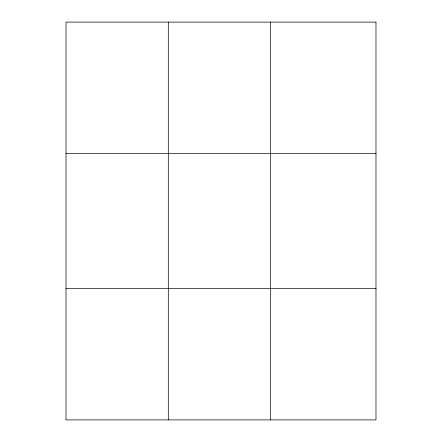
<?xml version="1.0" encoding="UTF-8"?>
<svg xmlns="http://www.w3.org/2000/svg" width="442" height="442" viewBox="0 0 442 442"><rect width="100%" height="100%" fill="white"/><g stroke="black" fill="none" stroke-linecap="round" stroke-linejoin="round"><path stroke-width="0.66" d="M168.303 419.9L168.303 22.1M270.592 419.9L270.592 22.1M66.013 153.374L375.987 153.374M66.013 288.626L375.987 288.626M375.987 22.1L375.987 419.9L66.013 419.9L66.013 22.1L375.987 22.1"/></g></svg>
